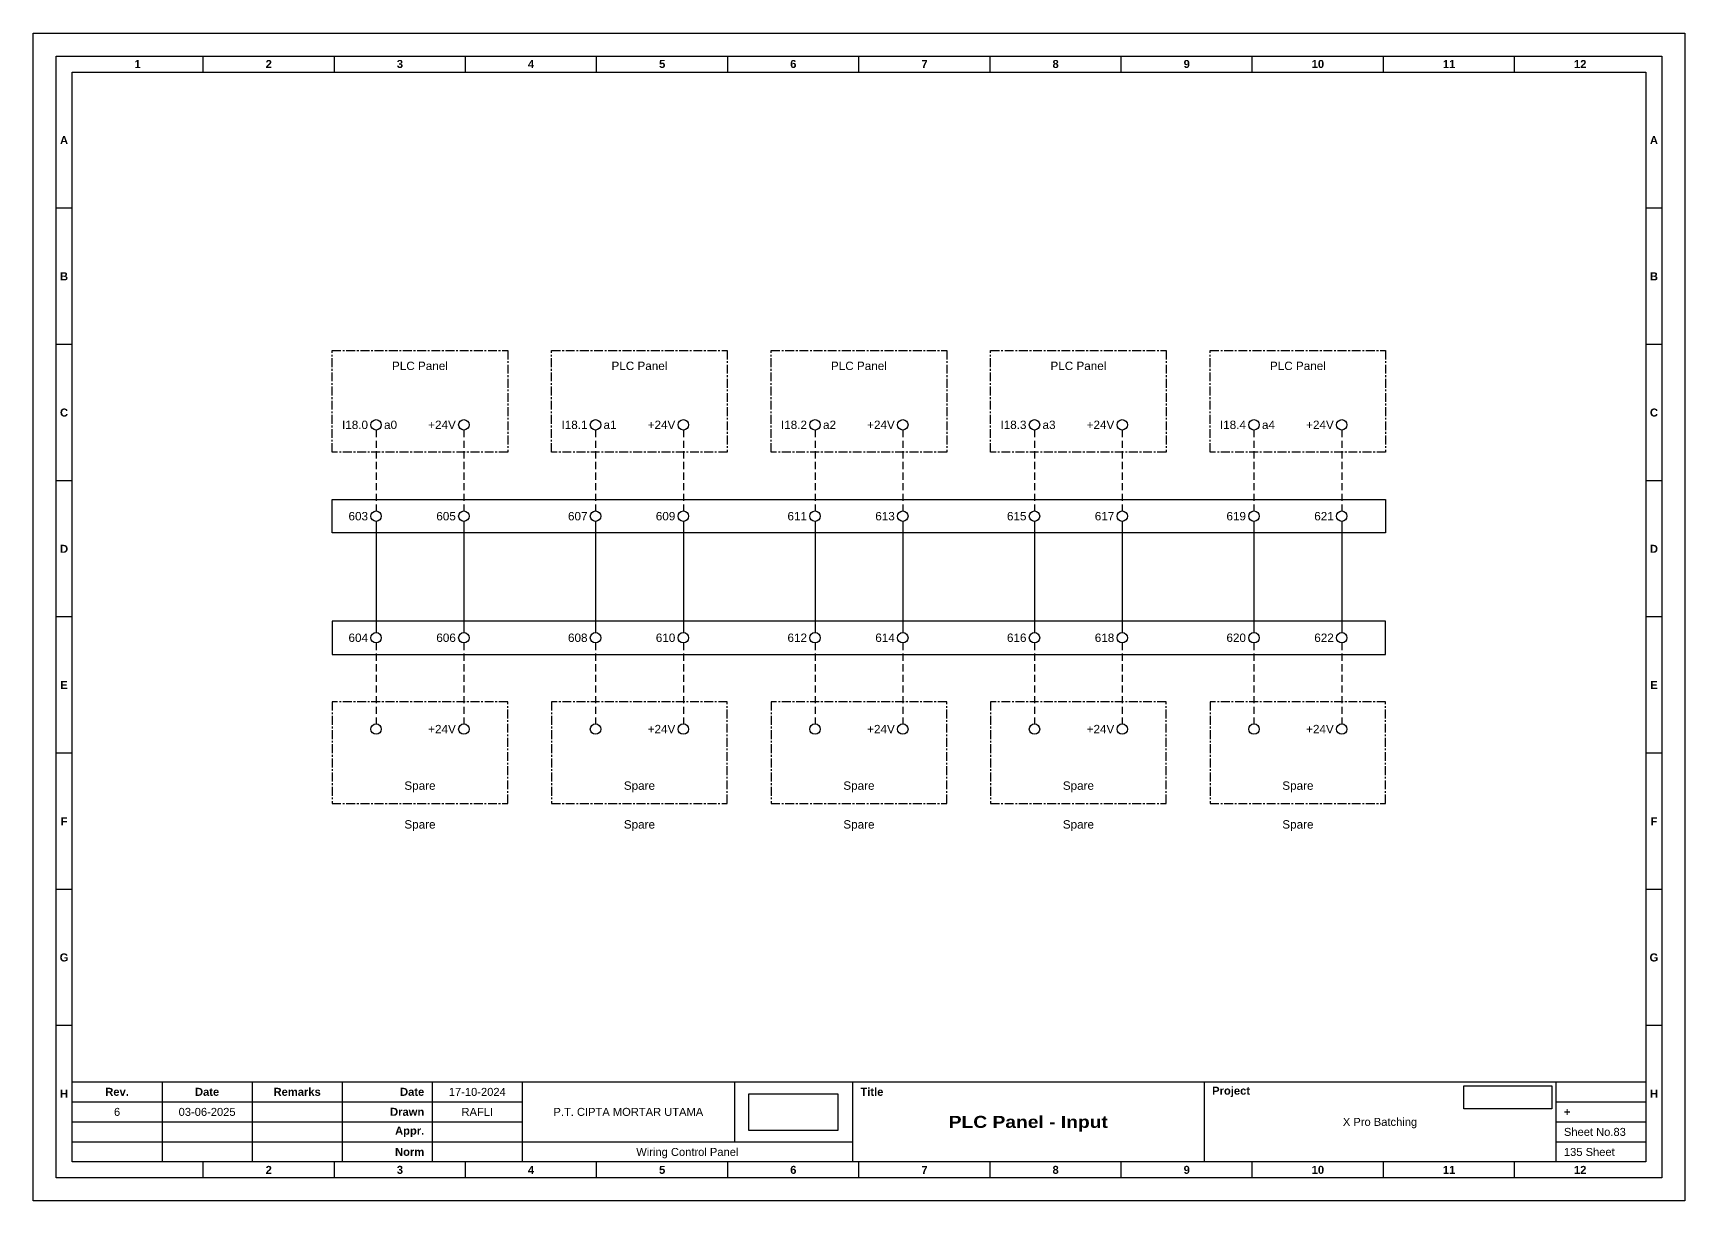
# Model space of a CAD drawing. Header units: millimetres. Extents: x 2277 to 9242, y 1004 to 1739.
# Drawn here: x 7893.2 to 8189.3, y 1266.6 to 1475.9 of the extents above; entities that cross this region are included whole.
import ezdxf
from ezdxf.enums import TextEntityAlignment as Align

# ---------------------------------------------------------------- set-up
doc = ezdxf.new("R2010")
doc.units = ezdxf.units.MM
doc.linetypes.add('CENTER', pattern=[50.8, 31.75, -6.35, 6.35, -6.35])
doc.linetypes.add('HIDDEN', pattern=[9.525, 6.35, -3.175])
doc.styles.add('Bold', font='ariblk.ttf', dxfattribs={"height": 25.4})
doc.styles.get("Standard").update_dxf_attribs({"font": 'arial.ttf'})
picture_1 = doc.add_image_def('image1.png', size_in_pixel=(2048, 847))
picture_2 = doc.add_image_def('image2.png', size_in_pixel=(2092, 542))

# ---------------------------------------------------------------- blocks, each defined once
blk = doc.blocks.new('KOP MU PROJECT')
at = {"color": 6, "ltscale": 50}
for p, q in [((27.74, 184.05), (27.74, 186.66)), ((49.13, 184.05), (49.13, 186.66)), ((70.51, 184.05), (70.51, 186.66)), ((91.89, 184.05), (91.89, 186.66)), ((113.27, 184.05), (113.27, 186.66)), ((134.66, 184.05), (134.66, 186.66)), ((156.04, 184.05), (156.04, 186.66)), ((177.42, 184.05), (177.42, 186.66)), ((198.8, 184.05), (198.8, 186.66)), ((220.19, 184.05), (220.19, 186.66)), ((241.57, 184.05), (241.57, 186.66)), ((6.36, 161.84), (3.75, 161.84)), ((265.59, 161.84), (262.98, 161.84)), ((6.36, 139.63), (3.75, 139.63)), ((265.59, 139.63), (262.98, 139.63)), ((6.36, 117.42), (3.75, 117.42)), ((265.59, 117.42), (262.98, 117.42)), ((6.36, 95.22), (3.75, 95.22)), ((265.59, 95.22), (262.98, 95.22)), ((6.36, 73.01), (3.75, 73.01)), ((265.59, 73.01), (262.98, 73.01)), ((6.36, 50.8), (3.75, 50.8)), ((265.59, 50.8), (262.98, 50.8)), ((6.36, 28.59), (3.75, 28.59)), ((265.59, 28.59), (262.98, 28.59)), ((27.74, 3.75), (27.74, 6.36)), ((49.13, 3.75), (49.13, 6.36)), ((70.51, 3.75), (70.51, 6.36)), ((91.89, 3.75), (91.89, 6.36)), ((113.27, 3.75), (113.27, 6.36)), ((134.66, 3.75), (134.66, 6.36)), ((156.04, 3.75), (156.04, 6.36)), ((177.42, 3.75), (177.42, 6.36)), ((198.8, 3.75), (198.8, 6.36)), ((220.19, 3.75), (220.19, 6.36)), ((241.57, 3.75), (241.57, 6.36))]:
    blk.add_line(p, q, dxfattribs=at)
at = {"ltscale": 50}
for p, q in [((6.36, 19.41), (262.98, 19.41)), ((21.04, 19.41), (21.04, 6.36)), ((35.72, 19.41), (35.72, 6.36)), ((50.41, 19.41), (50.41, 6.36)), ((65.09, 19.41), (65.09, 6.36)), ((79.77, 19.41), (79.77, 6.36)), ((114.35, 19.41), (114.35, 9.62)), ((133.6, 19.41), (133.6, 6.36)), ((190.95, 19.41), (190.95, 6.36)), ((248.3, 19.41), (248.3, 6.36)), ((6.36, 16.15), (79.77, 16.15)), ((248.3, 16.15), (262.98, 16.15)), ((6.36, 12.89), (79.77, 12.89)), ((248.3, 12.89), (262.98, 12.89)), ((6.36, 9.62), (133.6, 9.62)), ((248.3, 9.62), (262.98, 9.62))]:
    blk.add_line(p, q, dxfattribs=at)
at = {"color": 1, "ltscale": 50}
blk.add_lwpolyline([(269.34, 0), (0, 0), (0, 190.41), (269.34, 190.41)], close=True, dxfattribs=at)
at = {"color": 6, "ltscale": 50}
for points in [[(265.59, 3.75), (3.75, 3.75), (3.75, 186.66), (265.59, 186.66)], [(262.98, 6.36), (6.36, 6.36), (6.36, 184.05), (262.98, 184.05)]]:
    blk.add_lwpolyline(points, close=True, dxfattribs=at)
at = {"ltscale": 50, "char_height": 1.305, "attachment_point": 4}
for s, width, heights, insert in [('\\pxqc;{\\fArial|b1|i0|c0|p34;1}', 21.3825, [2.51], (6.36, 185.36)), ('\\pxqc;{\\fArial|b1|i0|c0|p34;2}', 21.3825, [2.51], (27.74, 185.36)), ('\\pxqc;{\\fArial|b1|i0|c0|p34;3}', 21.3825, [2.51], (49.13, 185.36)), ('\\pxqc;{\\fArial|b1|i0|c0|p34;4}', 21.3825, [2.51], (70.51, 185.36)), ('\\pxqc;{\\fArial|b1|i0|c0|p34;5}', 21.3825, [2.51], (91.89, 185.36)), ('\\pxqc;{\\fArial|b1|i0|c0|p34;6}', 21.3825, [2.51], (113.27, 185.36)), ('\\pxqc;{\\fArial|b1|i0|c0|p34;7}', 21.3825, [2.51], (134.66, 185.36)), ('\\pxqc;{\\fArial|b1|i0|c0|p34;8}', 21.3825, [2.51], (156.04, 185.36)), ('\\pxqc;{\\fArial|b1|i0|c0|p34;9}', 21.3825, [2.51], (177.42, 185.36)), ('\\pxqc;{\\fArial|b1|i0|c0|p34;10}', 21.3825, [2.51], (198.8, 185.36)), ('\\pxqc;{\\fArial|b1|i0|c0|p34;11}', 21.3825, [2.51], (220.19, 185.36)), ('\\pxqc;{\\fArial|b1|i0|c0|p34;12}', 21.3825, [2.51], (241.57, 185.36)), ('\\pxqc;{\\fArial|b1|i0|c0|p34;A}', 2.61, [2.51], (3.75, 172.95)), ('\\pxqc;{\\fArial|b1|i0|c0|p34;A}', 2.61, [2.51], (262.98, 172.95)), ('\\pxqc;{\\fArial|b1|i0|c0|p34;B}', 2.61, [2.51], (3.75, 150.74)), ('\\pxqc;{\\fArial|b1|i0|c0|p34;B}', 2.61, [2.51], (262.98, 150.74)), ('\\pxqc;{\\fArial|b1|i0|c0|p34;C}', 2.61, [2.51], (3.75, 128.53)), ('\\pxqc;{\\fArial|b1|i0|c0|p34;C}', 2.61, [2.51], (262.98, 128.53)), ('\\pxqc;{\\fArial|b1|i0|c0|p34;D}', 2.61, [2.51], (3.75, 106.32)), ('\\pxqc;{\\fArial|b1|i0|c0|p34;D}', 2.61, [2.51], (262.98, 106.32)), ('\\pxqc;{\\fArial|b1|i0|c0|p34;E}', 2.61, [2.51], (3.75, 84.11)), ('\\pxqc;{\\fArial|b1|i0|c0|p34;E}', 2.61, [2.51], (262.98, 84.11)), ('\\pxqc;{\\fArial|b1|i0|c0|p34;F}', 2.61, [2.51], (3.75, 61.9)), ('\\pxqc;{\\fArial|b1|i0|c0|p34;F}', 2.61, [2.51], (262.98, 61.9)), ('\\pxqc;{\\fArial|b1|i0|c0|p34;G}', 2.61, [2.51], (3.75, 39.69)), ('\\pxqc;{\\fArial|b1|i0|c0|p34;G}', 2.61, [2.51], (262.98, 39.69)), ('\\pxqc;{\\fArial|b1|i0|c0|p34;H}', 2.61, [2.51], (3.75, 17.47)), ('\\pxqc;{\\fArial|b1|i0|c0|p34;Rev.}', 14.6811, [2.88], (6.36, 17.78)), ('\\pxqc;{\\fArial|b1|i0|c0|p34;Date}', 14.6811, [2.88], (21.04, 17.78)), ('\\pxqc;{\\fArial|b1|i0|c0|p34;Remarks}', 14.6811, [2.88], (35.72, 17.78)), ('\\pxqr;{\\fArial|b1|i0|c0|p34;Date}', 13.3761, [2.88], (50.41, 17.78)), ('\\pxql;{\\fArial|b1|i0|c0|p34;Title}', 50.2419, [2.88], (134.9, 17.78)), ('\\pxql;{\\fArial|b1|i0|c0|p34;Project}', 50.2419, [2.88], (192.25, 17.78)), ('\\pxqc;{\\fArial|b1|i0|c0|p34;H}', 2.61, [2.51], (262.98, 17.47)), ('\\pxqr;{\\fArial|b1|i0|c0|p34;Drawn}', 13.3761, [2.88], (50.41, 14.52)), ('\\pxql;{\\fArial|b1|i0|c0|p34;+}', 14.6811, [2.88], (249.61, 14.52)), ('\\pxqr;{\\fArial|b1|i0|c0|p34;Appr.}', 13.3761, [2.88], (50.41, 11.26)), ('\\pxqr;{\\fArial|b1|i0|c0|p34;Norm}', 13.3761, [2.88], (50.41, 7.99)), ('\\pxqc;{\\fArial|b1|i0|c0|p34;2}', 21.3825, [2.51], (27.74, 5.06)), ('\\pxqc;{\\fArial|b1|i0|c0|p34;3}', 21.3825, [2.51], (49.13, 5.06)), ('\\pxqc;{\\fArial|b1|i0|c0|p34;4}', 21.3825, [2.51], (70.51, 5.06)), ('\\pxqc;{\\fArial|b1|i0|c0|p34;5}', 21.3825, [2.51], (91.89, 5.06)), ('\\pxqc;{\\fArial|b1|i0|c0|p34;6}', 21.3825, [2.51], (113.27, 5.06)), ('\\pxqc;{\\fArial|b1|i0|c0|p34;7}', 21.3825, [2.51], (134.66, 5.06)), ('\\pxqc;{\\fArial|b1|i0|c0|p34;8}', 21.3825, [2.51], (156.04, 5.06)), ('\\pxqc;{\\fArial|b1|i0|c0|p34;9}', 21.3825, [2.51], (177.42, 5.06)), ('\\pxqc;{\\fArial|b1|i0|c0|p34;10}', 21.3825, [2.51], (198.8, 5.06)), ('\\pxqc;{\\fArial|b1|i0|c0|p34;11}', 21.3825, [2.51], (220.19, 5.06)), ('\\pxqc;{\\fArial|b1|i0|c0|p34;12}', 21.3825, [2.51], (241.57, 5.06))]:
    blk.add_mtext_dynamic_manual_height_columns(s, width=width, gutter_width=0.0326, heights=heights, dxfattribs=dict(at, insert=insert))
at = {"ltscale": 50}
for tag, p in [('DATECREATED', (72.43, 17.78)), ('REV', (13.7, 14.52)), ('REVDATE', (28.38, 14.52)), ('REMARKS', (43.06, 14.52)), ('DRAWN', (72.43, 14.52)), ('COMPANY', (97.06, 14.52)), ('PROJECT', (219.62, 12.89)), ('APPR', (72.43, 11.26)), ('NORM', (72.43, 7.99)), ('DRAWINGCATEGORY', (106.68, 7.99)), ('DESCRIPTION', (162.27, 10.03))]:
    blk.add_attdef(tag, text='', height=1.3, dxfattribs=at).set_placement(p, align=Align.MIDDLE_CENTER)
at = {"ltscale": 50, "style": 'Bold'}
blk.add_attdef('TITLE', text='', height=1.96, dxfattribs=at).set_placement((162.27, 12.89), align=Align.MIDDLE_CENTER)
at = {"ltscale": 50}
for tag, p in [('SHEETNUMBER', (249.61, 11.26)), ('TOTALSHEET', (249.61, 7.99))]:
    blk.add_attdef(tag, text='', height=1.3, dxfattribs=at).set_placement(p, align=Align.MIDDLE_LEFT)
image = blk.add_image(picture_1, insert=(116.72, 11.48), size_in_units=(14.5, 6), dxfattribs=at)
image.dxf.flags = 15
image = blk.add_image(picture_2, insert=(233.29, 15.04), size_in_units=(14.36, 3.72), dxfattribs=at)
image.dxf.flags = 15

msp = doc.modelspace()

# ---------------------------------------------------------------- linework, layer by layer
at = {"linetype": 'HIDDEN', "ltscale": 0.2}
for p, q in [((7954.68, 1404.75), (7954.68, 1390.25)), ((7970.42, 1404.75), (7970.42, 1390.25)), ((7994.02, 1404.75), (7994.02, 1390.25)), ((8009.76, 1404.75), (8009.76, 1390.25)), ((8033.36, 1404.75), (8033.36, 1390.25)), ((8049.09, 1404.75), (8049.09, 1390.25)), ((8072.7, 1404.75), (8072.7, 1390.25)), ((8088.43, 1404.75), (8088.43, 1390.25)), ((8112.04, 1404.75), (8112.04, 1390.25)), ((8127.77, 1404.75), (8127.77, 1390.25)), ((7954.68, 1366.59), (7954.68, 1352.09)), ((7970.42, 1366.59), (7970.42, 1352.09)), ((7994.02, 1366.59), (7994.02, 1352.09)), ((8009.76, 1366.59), (8009.76, 1352.09)), ((8033.36, 1366.59), (8033.36, 1352.09)), ((8049.09, 1366.59), (8049.09, 1352.09)), ((8072.7, 1366.59), (8072.7, 1352.09)), ((8088.43, 1366.59), (8088.43, 1352.09)), ((8112.04, 1366.59), (8112.04, 1352.09)), ((8127.77, 1366.59), (8127.77, 1352.09))]:
    msp.add_line(p, q, dxfattribs=at)
at = {"ltscale": 0.2}
for p, q in [((7954.68, 1388.38), (7954.68, 1368.46)), ((7970.42, 1388.38), (7970.42, 1368.46)), ((7994.02, 1388.38), (7994.02, 1368.46)), ((8009.76, 1388.38), (8009.76, 1368.46)), ((8033.36, 1388.38), (8033.36, 1368.46)), ((8049.09, 1388.38), (8049.09, 1368.46)), ((8072.7, 1388.38), (8072.7, 1368.46)), ((8088.43, 1388.38), (8088.43, 1368.46)), ((8112.04, 1388.38), (8112.04, 1368.46)), ((8127.77, 1388.38), (8127.77, 1368.46))]:
    msp.add_line(p, q, dxfattribs=at)
at = {"linetype": 'CENTER', "ltscale": 0.05}
for points in [[(7946.81, 1419.01), (7978.28, 1419.01), (7978.28, 1400.79), (7946.81, 1400.79)], [(7986.15, 1419.01), (8017.62, 1419.01), (8017.62, 1400.79), (7986.15, 1400.79)], [(8025.49, 1419.01), (8056.96, 1419.01), (8056.96, 1400.79), (8025.49, 1400.79)], [(8064.83, 1419.01), (8096.3, 1419.01), (8096.3, 1400.79), (8064.83, 1400.79)], [(8104.17, 1419.01), (8135.64, 1419.01), (8135.64, 1400.79), (8104.17, 1400.79)], [(7946.81, 1337.83), (7978.28, 1337.83), (7978.28, 1356.05), (7946.81, 1356.05)], [(7986.15, 1337.83), (8017.62, 1337.83), (8017.62, 1356.05), (7986.15, 1356.05)], [(8025.49, 1337.83), (8056.96, 1337.83), (8056.96, 1356.05), (8025.49, 1356.05)], [(8064.83, 1337.83), (8096.3, 1337.83), (8096.3, 1356.05), (8064.83, 1356.05)], [(8104.17, 1337.83), (8135.64, 1337.83), (8135.64, 1356.05), (8104.17, 1356.05)]]:
    msp.add_lwpolyline(points, close=True, dxfattribs=at)
at = {"ltscale": 0.05}
for points in [[(7946.81, 1392.32), (8135.64, 1392.32), (8135.64, 1386.31), (7946.81, 1386.31)], [(7946.81, 1364.52), (8135.64, 1364.52), (8135.64, 1370.53), (7946.81, 1370.53)]]:
    msp.add_lwpolyline(points, close=True, dxfattribs=at)
for centre in [(7954.68, 1405.69), (7970.42, 1405.69), (7994.02, 1405.69), (8009.76, 1405.69), (8033.36, 1405.69), (8049.09, 1405.69), (8072.7, 1405.69), (8088.43, 1405.69), (8112.04, 1405.69), (8127.77, 1405.69), (7954.68, 1389.32), (7970.42, 1389.32), (7994.02, 1389.32), (8009.76, 1389.32), (8033.36, 1389.32), (8049.09, 1389.32), (8072.7, 1389.32), (8088.43, 1389.32), (8112.04, 1389.32), (8127.77, 1389.32), (7954.68, 1367.53), (7970.42, 1367.53), (7994.02, 1367.53), (8009.76, 1367.53), (8033.36, 1367.53), (8049.09, 1367.53), (8072.7, 1367.53), (8088.43, 1367.53), (8112.04, 1367.53), (8127.77, 1367.53), (7954.68, 1351.16), (7970.42, 1351.16), (7994.02, 1351.16), (8009.76, 1351.16), (8033.36, 1351.16), (8049.09, 1351.16), (8072.7, 1351.16), (8088.43, 1351.16), (8112.04, 1351.16), (8127.77, 1351.16)]:
    msp.add_circle(centre, 0.938)

# ---------------------------------------------------------------- block references
at = {"xscale": 1.099296583304004, "yscale": 1.099296583304004, "zscale": 1.099296583304004}
msp.add_blockref('KOP MU PROJECT', (7893.2, 1266.59), dxfattribs=at).add_auto_attribs({'TITLE': 'PLC Panel - Input', 'PROJECT': 'X Pro Batching', 'COMPANY': 'P.T. CIPTA MORTAR UTAMA', 'DRAWINGCATEGORY': 'Wiring Control Panel', 'DRAWN': 'RAFLI', 'DATECREATED': '17-10-2024', 'REVDATE': '03-06-2025', 'REV': '6', 'SHEETNUMBER': 'Sheet No.83', 'TOTALSHEET': '135 Sheet'})

# ---------------------------------------------------------------- texts
for s, p in [('PLC Panel', (7962.55, 1417.01)), ('PLC Panel', (8001.89, 1417.01)), ('PLC Panel', (8041.23, 1417.01)), ('PLC Panel', (8080.57, 1417.01)), ('PLC Panel', (8119.91, 1417.01)), ('Spare', (7962.55, 1334.83)), ('Spare', (8001.89, 1334.83)), ('Spare', (8041.23, 1334.83)), ('Spare', (8080.57, 1334.83)), ('Spare', (8119.91, 1334.83))]:
    msp.add_text(s, height=1.5).set_placement(p, align=Align.TOP_CENTER)
for s, p in [('I18.0', (7953.24, 1405.69)), ('+24V', (7968.98, 1405.69)), ('I18.1', (7992.58, 1405.69)), ('+24V', (8008.32, 1405.69)), ('I18.2', (8031.92, 1405.69)), ('+24V', (8047.66, 1405.69)), ('I18.3', (8071.26, 1405.69)), ('+24V', (8087, 1405.69)), ('I18.4', (8110.6, 1405.69)), ('+24V', (8126.34, 1405.69)), ('603', (7953.24, 1389.32)), ('605', (7968.98, 1389.32)), ('607', (7992.58, 1389.32)), ('609', (8008.32, 1389.32)), ('611', (8031.92, 1389.32)), ('613', (8047.66, 1389.32)), ('615', (8071.26, 1389.32)), ('617', (8087, 1389.32)), ('619', (8110.6, 1389.32)), ('621', (8126.34, 1389.32)), ('604', (7953.24, 1367.53)), ('606', (7968.98, 1367.53)), ('608', (7992.58, 1367.53)), ('610', (8008.32, 1367.53)), ('612', (8031.92, 1367.53)), ('614', (8047.66, 1367.53)), ('616', (8071.26, 1367.53)), ('618', (8087, 1367.53)), ('620', (8110.6, 1367.53)), ('622', (8126.34, 1367.53)), ('+24V', (7968.98, 1351.16)), ('+24V', (8008.32, 1351.16)), ('+24V', (8047.66, 1351.16)), ('+24V', (8087, 1351.16)), ('+24V', (8126.34, 1351.16))]:
    msp.add_text(s, height=1.5).set_placement(p, align=Align.MIDDLE_RIGHT)
for s, p in [('a0', (7956.12, 1405.69)), ('a1', (7995.46, 1405.69)), ('a2', (8034.8, 1405.69)), ('a3', (8074.14, 1405.69)), ('a4', (8113.47, 1405.69))]:
    msp.add_text(s, height=1.5).set_placement(p, align=Align.MIDDLE_LEFT)
for p in [(7962.55, 1339.83), (8001.89, 1339.83), (8041.23, 1339.83), (8080.57, 1339.83), (8119.91, 1339.83)]:
    msp.add_text('Spare', height=1.5).set_placement(p, align=Align.BOTTOM_CENTER)

doc.saveas('drawing.dxf')
